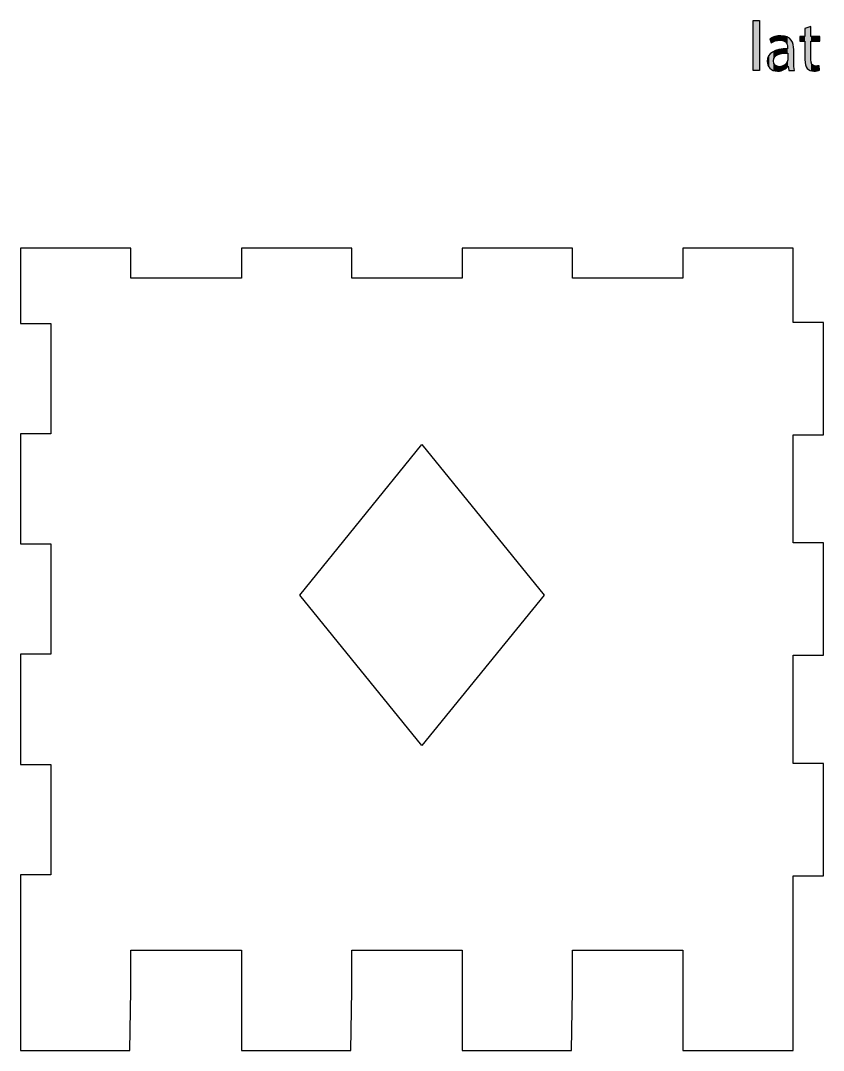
# Model space of a CAD drawing. Extents: x 33 to 452, y -592 to -16.
# Drawn here: x 206.6 to 286.6, y -118.5 to -15.8 of the extents above; entities that cross this region are included whole.
import ezdxf

# ---------------------------------------------------------------- set-up
doc = ezdxf.new("R2010")
doc.units = 0
doc.layers.add('LAYER_1', color=7, linetype='CONTINUOUS')

# ---------------------------------------------------------------- blocks, each defined once
blk = doc.blocks.new('*U7')
at = {"layer": 'LAYER_1', "color": 250, "extrusion": (0, 0, -1)}
for points in [[(-279.66, -20.81), (-279.66, -15.85), (-280.28, -20.81)], [(-280.28, -20.81), (-279.66, -15.85), (-280.28, -15.85)]]:
    blk.add_solid(points, dxfattribs=at)
blk = doc.blocks.new('*U8')
at = {"layer": 'LAYER_1', "color": 250}
for points in [[(281.74, -17.91), (281.71, -17.46), (281.74, -17.45)], [(281.77, -17.9), (281.74, -17.45), (281.77, -17.44)], [(281.74, -17.91), (281.74, -17.45), (281.74, -17.45)], [(281.79, -17.89), (281.77, -17.44), (281.79, -17.43)], [(281.79, -17.89), (281.79, -17.43), (281.79, -17.43)], [(281.8, -17.89), (281.79, -17.43), (281.8, -17.43)], [(281.84, -17.88), (281.8, -17.43), (281.84, -17.42)], [(281.84, -17.87), (281.84, -17.42), (281.84, -17.42)], [(281.85, -17.87), (281.84, -17.42), (281.85, -17.42)], [(281.86, -17.87), (281.85, -17.42), (281.86, -17.42)], [(281.87, -17.87), (281.86, -17.42), (281.87, -17.42)], [(281.92, -17.86), (281.87, -17.42), (281.92, -17.41)], [(281.94, -17.85), (281.92, -17.41), (281.94, -17.4)], [(282.02, -17.83), (281.94, -17.4), (282.02, -17.39)], [(282.03, -17.83), (282.02, -17.39), (282.03, -17.38)], [(282.08, -17.82), (282.03, -17.38), (282.08, -17.37)], [(282.08, -17.82), (282.08, -17.37), (282.08, -17.37)], [(282.09, -17.82), (282.08, -17.37), (282.09, -17.37)], [(282.13, -17.82), (282.09, -17.37), (282.13, -17.37)], [(282.21, -17.81), (282.13, -17.37), (282.21, -17.36)], [(282.13, -17.82), (282.13, -17.37), (282.13, -17.37)], [(282.24, -17.81), (282.21, -17.36), (282.24, -17.36)], [(282.25, -17.81), (282.24, -17.36), (282.25, -17.36)], [(282.26, -17.81), (282.25, -17.36), (282.26, -17.36)], [(282.32, -17.8), (282.26, -17.36), (282.32, -17.36)], [(282.32, -17.8), (282.32, -17.36), (282.33, -17.81)], [(282.33, -17.81), (282.32, -17.36), (282.33, -17.36)], [(282.35, -17.81), (282.33, -17.36), (282.35, -17.35)], [(282.33, -17.81), (282.33, -17.36), (282.35, -17.81)], [(282.35, -17.81), (282.35, -17.35), (282.4, -17.81)], [(282.4, -17.81), (282.35, -17.35), (282.4, -17.35)], [(282.4, -17.81), (282.4, -17.35), (282.41, -17.81)], [(282.41, -17.81), (282.4, -17.35), (282.41, -17.35)], [(282.41, -17.81), (282.41, -17.35), (282.42, -17.82)], [(282.42, -17.82), (282.42, -17.35), (282.47, -17.82)], [(282.47, -17.82), (282.47, -17.35), (282.48, -17.82)], [(282.48, -17.82), (282.48, -17.35), (282.55, -17.83)], [(282.55, -17.83), (282.55, -17.36), (282.55, -17.83)], [(282.55, -17.83), (282.55, -17.36), (282.57, -17.84)], [(282.57, -17.84), (282.57, -17.36), (282.59, -17.84)], [(282.59, -17.84), (282.59, -17.36), (282.59, -17.84)], [(282.59, -17.84), (282.59, -17.36), (282.61, -17.85)], [(282.61, -17.85), (282.61, -17.36), (282.62, -17.85)], [(282.62, -17.85), (282.62, -17.36), (282.67, -17.87)], [(282.67, -17.87), (282.67, -17.37), (282.71, -17.88)], [(282.71, -17.88), (282.71, -17.38), (282.73, -17.89)], [(282.73, -17.89), (282.73, -17.38), (282.76, -17.91)], [(282.76, -17.91), (282.76, -17.38), (282.78, -17.93)], [(282.78, -17.93), (282.78, -17.39), (282.84, -17.96)], [(282.84, -17.96), (282.84, -17.4), (282.84, -17.97)], [(282.84, -17.97), (282.84, -17.4), (282.86, -17.98)], [(282.86, -17.98), (282.86, -17.41), (282.88, -18)], [(282.88, -18), (282.88, -17.41), (282.91, -18.03)], [(282.91, -18.03), (282.91, -17.42), (282.95, -18.08)], [(282.95, -18.08), (282.95, -17.43), (282.96, -18.09)], [(282.96, -18.09), (282.96, -17.44), (282.96, -18.09)], [(282.96, -18.09), (282.96, -17.44), (283.02, -18.21)], [(281.31, -17.7), (281.29, -17.65), (281.31, -17.64)], [(281.35, -17.81), (281.31, -17.64), (281.35, -17.62)], [(281.31, -17.7), (281.31, -17.64), (281.35, -17.81)], [(281.43, -18.06), (281.35, -17.62), (281.43, -17.58)], [(281.35, -17.81), (281.35, -17.62), (281.43, -18.06)], [(281.45, -18.05), (281.43, -17.58), (281.45, -17.57)], [(281.46, -18.05), (281.45, -17.57), (281.46, -17.56)], [(281.53, -18.01), (281.46, -17.56), (281.53, -17.53)], [(281.58, -17.98), (281.53, -17.53), (281.58, -17.51)], [(281.63, -17.95), (281.58, -17.51), (281.63, -17.49)], [(281.66, -17.94), (281.63, -17.49), (281.66, -17.48)], [(281.63, -17.95), (281.63, -17.49), (281.63, -17.49)], [(281.67, -17.94), (281.66, -17.48), (281.67, -17.48)], [(281.68, -17.93), (281.67, -17.48), (281.68, -17.47)], [(281.67, -17.94), (281.67, -17.48), (281.67, -17.48)], [(281.69, -17.93), (281.68, -17.47), (281.69, -17.47)], [(281.7, -17.93), (281.69, -17.47), (281.7, -17.47)], [(281.71, -17.92), (281.7, -17.47), (281.71, -17.46)], [(281.71, -17.92), (281.71, -17.46), (281.71, -17.46)], [(283.02, -18.21), (283.02, -17.46), (283.02, -18.22)], [(283.02, -18.22), (283.02, -17.46), (283.04, -18.28)], [(283.04, -18.28), (283.04, -17.47), (283.04, -18.29)], [(283.04, -18.29), (283.04, -17.47), (283.06, -18.35)], [(283.06, -18.35), (283.06, -17.48), (283.06, -18.37)], [(283.06, -18.37), (283.06, -17.48), (283.08, -18.59)], [(283.14, -20.39), (283.14, -17.52), (283.16, -20.59)], [(283.16, -20.59), (283.16, -17.53), (283.19, -20.81)], [(281.12, -20.3), (281.11, -19.53), (281.12, -19.5)], [(281.18, -20.42), (281.12, -19.5), (281.18, -19.37)], [(281.12, -20.3), (281.12, -19.5), (281.18, -20.42)], [(281.2, -20.44), (281.18, -19.37), (281.2, -19.36)], [(281.18, -20.42), (281.18, -19.37), (281.2, -20.44)], [(281.26, -20.52), (281.2, -19.36), (281.26, -19.26)], [(281.2, -20.44), (281.2, -19.36), (281.26, -20.52)], [(281.29, -20.57), (281.26, -19.26), (281.29, -19.22)], [(281.26, -20.52), (281.26, -19.26), (281.29, -20.57)], [(281.31, -20.59), (281.29, -19.22), (281.31, -19.2)], [(281.29, -20.57), (281.29, -19.22), (281.31, -20.59)], [(281.35, -20.62), (281.31, -19.2), (281.35, -19.16)], [(281.31, -20.59), (281.31, -19.2), (281.35, -20.62)], [(281.43, -20.69), (281.35, -19.16), (281.43, -19.08)], [(281.35, -20.62), (281.35, -19.16), (281.43, -20.69)], [(281.45, -20.71), (281.43, -19.08), (281.45, -19.06)], [(281.43, -20.69), (281.43, -19.08), (281.45, -20.71)], [(281.45, -20.71), (281.45, -19.06), (281.46, -20.71)], [(281.46, -20.71), (281.45, -19.06), (281.46, -19.06)], [(281.53, -20.75), (281.46, -19.06), (281.53, -19.01)], [(281.46, -20.71), (281.46, -19.06), (281.53, -20.75)], [(281.58, -20.78), (281.53, -19.01), (281.58, -18.98)], [(281.53, -20.75), (281.53, -19.01), (281.58, -20.78)], [(281.63, -20.8), (281.58, -18.98), (281.63, -18.95)], [(281.58, -20.78), (281.58, -18.98), (281.63, -20.8)], [(281.66, -20.82), (281.63, -18.95), (281.66, -18.93)], [(281.63, -20.8), (281.63, -18.95), (281.63, -20.81)], [(281.63, -20.81), (281.63, -18.95), (281.63, -18.95)], [(281.63, -20.81), (281.63, -18.95), (281.66, -20.82)], [(281.67, -19.81), (281.66, -18.93), (281.67, -18.93)], [(281.68, -19.72), (281.67, -18.93), (281.68, -18.92)], [(281.67, -19.73), (281.67, -18.93), (281.67, -18.93)], [(281.69, -19.66), (281.68, -18.92), (281.69, -18.92)], [(281.7, -19.63), (281.69, -18.92), (281.7, -18.91)], [(281.71, -19.6), (281.7, -18.91), (281.71, -18.9)], [(281.74, -19.54), (281.71, -18.9), (281.74, -18.89)], [(281.71, -19.59), (281.71, -18.9), (281.71, -18.9)], [(281.77, -19.49), (281.74, -18.89), (281.77, -18.88)], [(281.74, -19.53), (281.74, -18.89), (281.74, -18.89)], [(281.79, -19.45), (281.77, -18.88), (281.79, -18.87)], [(281.79, -19.45), (281.79, -18.87), (281.79, -18.87)], [(281.8, -19.44), (281.79, -18.87), (281.8, -18.87)], [(281.84, -19.4), (281.8, -18.87), (281.84, -18.85)], [(281.84, -19.4), (281.84, -18.85), (281.84, -18.85)], [(281.85, -19.39), (281.84, -18.85), (281.85, -18.85)], [(281.86, -19.38), (281.85, -18.85), (281.86, -18.84)], [(281.87, -19.37), (281.86, -18.84), (281.87, -18.84)], [(281.92, -19.33), (281.87, -18.84), (281.92, -18.82)], [(281.94, -19.31), (281.92, -18.82), (281.94, -18.82)], [(282.02, -19.27), (281.94, -18.82), (282.02, -18.79)], [(282.03, -19.26), (282.02, -18.79), (282.03, -18.79)], [(282.08, -19.24), (282.03, -18.79), (282.08, -18.78)], [(282.09, -19.23), (282.08, -18.78), (282.09, -18.77)], [(282.08, -19.24), (282.08, -18.78), (282.08, -18.78)], [(282.13, -19.21), (282.09, -18.77), (282.13, -18.76)], [(282.21, -19.19), (282.13, -18.76), (282.21, -18.74)], [(282.13, -19.21), (282.13, -18.76), (282.13, -18.76)], [(282.24, -19.18), (282.21, -18.74), (282.24, -18.73)], [(282.25, -19.18), (282.24, -18.73), (282.25, -18.73)], [(282.26, -19.17), (282.25, -18.73), (282.26, -18.73)], [(282.32, -19.16), (282.26, -18.73), (282.32, -18.72)], [(282.33, -19.15), (282.32, -18.72), (282.33, -18.72)], [(282.35, -19.15), (282.33, -18.72), (282.35, -18.72)], [(282.4, -19.14), (282.35, -18.72), (282.4, -18.71)], [(282.41, -19.14), (282.4, -18.71), (282.41, -18.71)], [(282.42, -19.13), (282.41, -18.71), (282.42, -18.71)], [(282.47, -19.12), (282.42, -18.71), (282.47, -18.7)], [(282.48, -19.12), (282.47, -18.7), (282.48, -18.7)], [(282.55, -19.11), (282.48, -18.7), (282.55, -18.69)], [(282.57, -19.11), (282.55, -18.69), (282.57, -18.68)], [(282.55, -19.11), (282.55, -18.69), (282.55, -18.69)], [(282.59, -19.11), (282.57, -18.68), (282.59, -18.68)], [(282.59, -19.11), (282.59, -18.68), (282.59, -18.68)], [(282.61, -19.1), (282.59, -18.68), (282.61, -18.68)], [(282.62, -19.1), (282.61, -18.68), (282.62, -18.68)], [(282.67, -19.1), (282.62, -18.68), (282.67, -18.68)], [(282.71, -19.1), (282.67, -18.68), (282.71, -18.67)], [(282.73, -19.1), (282.71, -18.67), (282.73, -18.67)], [(282.76, -19.09), (282.73, -18.67), (282.76, -18.67)], [(282.78, -19.09), (282.76, -18.67), (282.78, -18.67)], [(282.84, -19.09), (282.78, -18.67), (282.84, -18.67)], [(282.84, -19.09), (282.84, -18.67), (282.84, -18.67)], [(282.86, -19.09), (282.84, -18.67), (282.86, -18.67)], [(282.88, -19.09), (282.86, -18.67), (282.88, -18.67)], [(282.91, -19.09), (282.88, -18.67), (282.91, -18.67)], [(282.95, -19.09), (282.91, -18.67), (282.95, -18.66)], [(282.96, -19.09), (282.95, -18.66), (282.96, -18.66)], [(282.96, -19.09), (282.96, -18.66), (282.96, -18.66)], [(283.02, -19.09), (282.96, -18.66), (283.02, -18.66)], [(283.02, -19.09), (283.02, -18.66), (283.02, -18.66)], [(283.04, -19.09), (283.02, -18.66), (283.04, -18.66)], [(283.04, -19.09), (283.04, -18.66), (283.04, -18.66)], [(283.06, -19.09), (283.04, -18.66), (283.06, -18.66)], [(283.06, -19.09), (283.06, -18.66), (283.06, -18.66)], [(283.08, -19.09), (283.06, -18.66), (283.08, -18.66)], [(281.06, -20.01), (281.05, -19.92), (281.06, -19.77)], [(281.08, -20.16), (281.06, -19.73), (281.08, -19.63)], [(281.06, -20.1), (281.06, -19.77), (281.06, -19.73)], [(281.06, -20.1), (281.06, -19.73), (281.08, -20.16)], [(281.06, -20.01), (281.06, -19.77), (281.06, -20.1)], [(281.11, -20.28), (281.08, -19.63), (281.11, -19.53)], [(281.08, -20.16), (281.08, -19.63), (281.11, -20.28)], [(281.11, -20.28), (281.11, -19.53), (281.12, -20.3)], [(281.66, -20.82), (281.66, -19.85), (281.67, -20.82)], [(281.67, -20.82), (281.67, -19.92), (281.67, -20.82)], [(281.67, -20.82), (281.67, -19.96), (281.68, -20.82)], [(281.68, -20.82), (281.68, -19.99), (281.69, -20.82)], [(281.69, -20.82), (281.69, -20.05), (281.7, -20.83)], [(281.7, -20.83), (281.7, -20.07), (281.71, -20.83)], [(281.71, -20.83), (281.71, -20.11), (281.71, -20.83)], [(281.71, -20.83), (281.71, -20.11), (281.74, -20.84)], [(281.74, -20.84), (281.74, -20.16), (281.74, -20.84)], [(281.74, -20.84), (281.74, -20.17), (281.77, -20.85)], [(281.77, -20.85), (281.77, -20.21), (281.79, -20.85)], [(281.79, -20.85), (281.79, -20.25), (281.79, -20.86)], [(281.79, -20.86), (281.79, -20.25), (281.8, -20.86)], [(281.8, -20.86), (281.8, -20.25), (281.84, -20.87)], [(281.84, -20.87), (281.84, -20.29), (281.84, -20.87)], [(281.84, -20.87), (281.84, -20.3), (281.85, -20.87)], [(281.85, -20.87), (281.85, -20.3), (281.86, -20.87)], [(281.86, -20.87), (281.86, -20.31), (281.87, -20.87)], [(281.87, -20.87), (281.87, -20.31), (281.92, -20.88)], [(281.92, -20.88), (281.92, -20.36), (281.94, -20.88)], [(281.94, -20.88), (281.94, -20.36), (282.02, -20.89)], [(282.02, -20.89), (282.02, -20.4), (282.03, -20.89)], [(282.03, -20.89), (282.03, -20.4), (282.08, -20.89)], [(282.08, -20.89), (282.08, -20.41), (282.08, -20.89)], [(282.26, -20.88), (282.25, -20.44), (282.26, -20.44)], [(282.32, -20.87), (282.26, -20.44), (282.32, -20.43)], [(282.33, -20.87), (282.32, -20.43), (282.33, -20.43)], [(282.35, -20.86), (282.33, -20.43), (282.35, -20.43)], [(282.4, -20.85), (282.35, -20.43), (282.4, -20.42)], [(282.41, -20.85), (282.4, -20.42), (282.41, -20.42)], [(282.42, -20.85), (282.41, -20.42), (282.42, -20.42)], [(282.47, -20.84), (282.42, -20.42), (282.47, -20.41)], [(282.48, -20.83), (282.47, -20.41), (282.48, -20.41)], [(282.55, -20.81), (282.48, -20.41), (282.55, -20.39)], [(282.57, -20.8), (282.55, -20.39), (282.57, -20.38)], [(282.55, -20.81), (282.55, -20.39), (282.55, -20.39)], [(282.59, -20.79), (282.57, -20.38), (282.59, -20.37)], [(282.61, -20.79), (282.59, -20.37), (282.61, -20.36)], [(282.59, -20.79), (282.59, -20.37), (282.59, -20.37)], [(282.62, -20.78), (282.61, -20.36), (282.62, -20.36)], [(282.67, -20.76), (282.62, -20.36), (282.67, -20.33)], [(282.71, -20.74), (282.67, -20.33), (282.71, -20.31)], [(282.73, -20.73), (282.71, -20.31), (282.73, -20.3)], [(282.76, -20.71), (282.73, -20.3), (282.76, -20.28)], [(282.78, -20.7), (282.76, -20.28), (282.78, -20.26)], [(282.84, -20.66), (282.78, -20.26), (282.84, -20.21)], [(282.86, -20.64), (282.84, -20.2), (282.86, -20.19)], [(282.84, -20.66), (282.84, -20.21), (282.84, -20.2)], [(282.88, -20.63), (282.86, -20.19), (282.88, -20.17)], [(282.91, -20.61), (282.88, -20.17), (282.91, -20.14)], [(282.95, -20.58), (282.91, -20.14), (282.95, -20.09)], [(282.96, -20.57), (282.95, -20.09), (282.96, -20.08)], [(283.02, -20.51), (282.96, -20.07), (283.02, -19.98)], [(282.96, -20.56), (282.96, -20.08), (282.96, -20.07)], [(283.04, -20.49), (283.02, -19.96), (283.04, -19.92)], [(283.02, -20.5), (283.02, -19.98), (283.02, -19.96)], [(283.06, -20.46), (283.04, -19.92), (283.06, -19.87)], [(283.04, -20.48), (283.04, -19.92), (283.04, -19.92)], [(283.08, -20.43), (283.06, -19.87), (283.08, -19.79)], [(283.06, -20.46), (283.06, -19.87), (283.06, -19.87)], [(283.09, -20.43), (283.08, -19.79), (283.09, -19.77)], [(283.1, -20.41), (283.09, -19.77), (283.1, -19.67)]]:
    blk.add_solid(points, dxfattribs=at)
at = {"layer": 'LAYER_1', "color": 250, "extrusion": (0, 0, -1)}
for points in [[(-281.74, -17.91), (-281.74, -17.45), (-281.74, -17.91)], [(-281.74, -17.91), (-281.74, -17.45), (-281.77, -17.9)], [(-281.77, -17.9), (-281.77, -17.44), (-281.79, -17.89)], [(-281.79, -17.89), (-281.79, -17.43), (-281.79, -17.89)], [(-281.79, -17.89), (-281.79, -17.43), (-281.8, -17.89)], [(-281.8, -17.89), (-281.8, -17.43), (-281.84, -17.88)], [(-281.84, -17.88), (-281.84, -17.42), (-281.84, -17.87)], [(-281.84, -17.87), (-281.84, -17.42), (-281.85, -17.87)], [(-281.85, -17.87), (-281.85, -17.42), (-281.86, -17.87)], [(-281.86, -17.87), (-281.86, -17.42), (-281.87, -17.87)], [(-281.87, -17.87), (-281.87, -17.42), (-281.92, -17.86)], [(-281.92, -17.86), (-281.92, -17.41), (-281.94, -17.85)], [(-281.94, -17.85), (-281.94, -17.4), (-282.02, -17.83)], [(-282.02, -17.83), (-282.02, -17.39), (-282.03, -17.83)], [(-282.03, -17.83), (-282.03, -17.38), (-282.08, -17.82)], [(-282.08, -17.82), (-282.08, -17.37), (-282.08, -17.82)], [(-282.08, -17.82), (-282.08, -17.37), (-282.09, -17.82)], [(-282.09, -17.82), (-282.09, -17.37), (-282.13, -17.82)], [(-282.13, -17.82), (-282.13, -17.37), (-282.13, -17.82)], [(-282.13, -17.82), (-282.13, -17.37), (-282.21, -17.81)], [(-282.21, -17.81), (-282.21, -17.36), (-282.24, -17.81)], [(-282.24, -17.81), (-282.24, -17.36), (-282.25, -17.81)], [(-282.25, -17.81), (-282.25, -17.36), (-282.26, -17.81)], [(-282.26, -17.81), (-282.26, -17.36), (-282.32, -17.8)], [(-282.42, -17.82), (-282.41, -17.35), (-282.42, -17.35)], [(-282.47, -17.82), (-282.42, -17.35), (-282.47, -17.35)], [(-282.48, -17.82), (-282.47, -17.35), (-282.48, -17.35)], [(-282.55, -17.83), (-282.48, -17.35), (-282.55, -17.36)], [(-282.55, -17.83), (-282.55, -17.36), (-282.55, -17.36)], [(-282.57, -17.84), (-282.55, -17.36), (-282.57, -17.36)], [(-282.59, -17.84), (-282.57, -17.36), (-282.59, -17.36)], [(-282.59, -17.84), (-282.59, -17.36), (-282.59, -17.36)], [(-282.61, -17.85), (-282.59, -17.36), (-282.61, -17.36)], [(-282.62, -17.85), (-282.61, -17.36), (-282.62, -17.36)], [(-282.67, -17.87), (-282.62, -17.36), (-282.67, -17.37)], [(-282.71, -17.88), (-282.67, -17.37), (-282.71, -17.38)], [(-282.73, -17.89), (-282.71, -17.38), (-282.73, -17.38)], [(-282.76, -17.91), (-282.73, -17.38), (-282.76, -17.38)], [(-282.78, -17.93), (-282.76, -17.38), (-282.78, -17.39)], [(-282.84, -17.96), (-282.78, -17.39), (-282.84, -17.4)], [(-282.84, -17.97), (-282.84, -17.4), (-282.84, -17.4)], [(-282.86, -17.98), (-282.84, -17.4), (-282.86, -17.41)], [(-282.88, -18), (-282.86, -17.41), (-282.88, -17.41)], [(-282.91, -18.03), (-282.88, -17.41), (-282.91, -17.42)], [(-282.95, -18.08), (-282.91, -17.42), (-282.95, -17.43)], [(-282.96, -18.09), (-282.95, -17.43), (-282.96, -17.44)], [(-282.96, -18.09), (-282.96, -17.44), (-282.96, -17.44)], [(-283.02, -18.21), (-282.96, -17.44), (-283.02, -17.46)], [(-281.43, -18.06), (-281.43, -17.58), (-281.45, -18.05)], [(-281.45, -18.05), (-281.45, -17.57), (-281.46, -18.05)], [(-281.46, -18.05), (-281.46, -17.56), (-281.53, -18.01)], [(-281.53, -18.01), (-281.53, -17.53), (-281.58, -17.98)], [(-281.58, -17.98), (-281.58, -17.51), (-281.63, -17.95)], [(-281.63, -17.95), (-281.63, -17.49), (-281.63, -17.95)], [(-281.63, -17.95), (-281.63, -17.49), (-281.66, -17.94)], [(-281.66, -17.94), (-281.66, -17.48), (-281.67, -17.94)], [(-281.67, -17.94), (-281.67, -17.48), (-281.67, -17.94)], [(-281.67, -17.94), (-281.67, -17.48), (-281.68, -17.93)], [(-281.68, -17.93), (-281.68, -17.47), (-281.69, -17.93)], [(-281.69, -17.93), (-281.69, -17.47), (-281.7, -17.93)], [(-281.7, -17.93), (-281.7, -17.47), (-281.71, -17.92)], [(-281.71, -17.92), (-281.71, -17.46), (-281.71, -17.92)], [(-281.71, -17.92), (-281.71, -17.46), (-281.74, -17.91)], [(-283.02, -18.22), (-283.02, -17.46), (-283.02, -17.46)], [(-283.04, -18.28), (-283.02, -17.46), (-283.04, -17.47)], [(-283.04, -18.29), (-283.04, -17.47), (-283.04, -17.47)], [(-283.06, -18.35), (-283.04, -17.47), (-283.06, -17.48)], [(-283.06, -18.37), (-283.06, -17.48), (-283.06, -17.48)], [(-283.08, -18.59), (-283.06, -17.48), (-283.08, -17.49)], [(-283.08, -19.09), (-283.08, -17.49), (-283.09, -19.09)], [(-283.09, -19.09), (-283.08, -17.49), (-283.09, -17.5)], [(-283.09, -19.09), (-283.09, -17.5), (-283.1, -19.09)], [(-283.1, -19.09), (-283.09, -17.5), (-283.1, -17.5)], [(-283.1, -20.41), (-283.1, -17.5), (-283.12, -20.39)], [(-283.12, -20.39), (-283.1, -17.5), (-283.12, -17.51)], [(-283.12, -20.39), (-283.12, -17.51), (-283.14, -20.39)], [(-283.14, -20.39), (-283.12, -17.51), (-283.14, -17.52)], [(-283.16, -20.59), (-283.14, -17.52), (-283.16, -17.53)], [(-283.19, -20.81), (-283.16, -17.53), (-283.19, -17.55)], [(-283.19, -20.81), (-283.19, -17.55), (-283.27, -20.81)], [(-283.27, -20.81), (-283.19, -17.55), (-283.27, -17.61)], [(-283.27, -20.81), (-283.27, -17.61), (-283.36, -20.81)], [(-283.36, -20.81), (-283.27, -17.61), (-283.36, -17.69)], [(-283.36, -20.81), (-283.36, -17.69), (-283.44, -20.81)], [(-283.44, -20.81), (-283.36, -17.69), (-283.44, -17.79)], [(-283.44, -20.81), (-283.44, -17.79), (-283.56, -20.81)], [(-283.56, -20.81), (-283.44, -17.79), (-283.56, -18)], [(-283.56, -20.81), (-283.56, -18), (-283.64, -20.81)], [(-283.64, -20.81), (-283.56, -18), (-283.64, -18.23)], [(-283.64, -20.81), (-283.64, -18.23), (-283.68, -20.81)], [(-283.68, -20.81), (-283.64, -18.23), (-283.68, -18.48)], [(-283.68, -20.81), (-283.68, -18.48), (-283.69, -20.81)], [(-283.69, -20.81), (-283.68, -18.48), (-283.69, -18.74)], [(-281.66, -19.85), (-281.66, -18.93), (-281.67, -19.81)], [(-281.67, -19.81), (-281.67, -18.93), (-281.67, -19.73)], [(-281.67, -19.73), (-281.67, -18.93), (-281.68, -19.72)], [(-281.68, -19.72), (-281.68, -18.92), (-281.69, -19.66)], [(-281.69, -19.66), (-281.69, -18.92), (-281.7, -19.63)], [(-281.7, -19.63), (-281.7, -18.91), (-281.71, -19.6)], [(-281.71, -19.6), (-281.71, -18.9), (-281.71, -19.59)], [(-281.71, -19.59), (-281.71, -18.9), (-281.74, -19.54)], [(-281.74, -19.54), (-281.74, -18.89), (-281.74, -19.53)], [(-281.74, -19.53), (-281.74, -18.89), (-281.77, -19.49)], [(-281.77, -19.49), (-281.77, -18.88), (-281.79, -19.45)], [(-281.79, -19.45), (-281.79, -18.87), (-281.79, -19.45)], [(-281.79, -19.45), (-281.79, -18.87), (-281.8, -19.44)], [(-281.8, -19.44), (-281.8, -18.87), (-281.84, -19.4)], [(-281.84, -19.4), (-281.84, -18.85), (-281.84, -19.4)], [(-281.84, -19.4), (-281.84, -18.85), (-281.85, -19.39)], [(-281.85, -19.39), (-281.85, -18.85), (-281.86, -19.38)], [(-281.86, -19.38), (-281.86, -18.84), (-281.87, -19.37)], [(-281.87, -19.37), (-281.87, -18.84), (-281.92, -19.33)], [(-281.92, -19.33), (-281.92, -18.82), (-281.94, -19.31)], [(-281.94, -19.31), (-281.94, -18.82), (-282.02, -19.27)], [(-282.02, -19.27), (-282.02, -18.79), (-282.03, -19.26)], [(-282.03, -19.26), (-282.03, -18.79), (-282.08, -19.24)], [(-282.08, -19.24), (-282.08, -18.78), (-282.08, -19.24)], [(-282.08, -19.24), (-282.08, -18.78), (-282.09, -19.23)], [(-282.09, -19.23), (-282.09, -18.77), (-282.13, -19.21)], [(-282.13, -19.21), (-282.13, -18.76), (-282.13, -19.21)], [(-282.13, -19.21), (-282.13, -18.76), (-282.21, -19.19)], [(-282.21, -19.19), (-282.21, -18.74), (-282.24, -19.18)], [(-282.24, -19.18), (-282.24, -18.73), (-282.25, -19.18)], [(-282.25, -19.18), (-282.25, -18.73), (-282.26, -19.17)], [(-282.26, -19.17), (-282.26, -18.73), (-282.32, -19.16)], [(-282.32, -19.16), (-282.32, -18.72), (-282.33, -19.15)], [(-282.33, -19.15), (-282.33, -18.72), (-282.35, -19.15)], [(-282.35, -19.15), (-282.35, -18.72), (-282.4, -19.14)], [(-282.4, -19.14), (-282.4, -18.71), (-282.41, -19.14)], [(-282.41, -19.14), (-282.41, -18.71), (-282.42, -19.13)], [(-282.42, -19.13), (-282.42, -18.71), (-282.47, -19.12)], [(-282.47, -19.12), (-282.47, -18.7), (-282.48, -19.12)], [(-282.48, -19.12), (-282.48, -18.7), (-282.55, -19.11)], [(-282.55, -19.11), (-282.55, -18.69), (-282.55, -19.11)], [(-282.55, -19.11), (-282.55, -18.69), (-282.57, -19.11)], [(-282.57, -19.11), (-282.57, -18.68), (-282.59, -19.11)], [(-282.59, -19.11), (-282.59, -18.68), (-282.59, -19.11)], [(-282.59, -19.11), (-282.59, -18.68), (-282.61, -19.1)], [(-282.61, -19.1), (-282.61, -18.68), (-282.62, -19.1)], [(-282.62, -19.1), (-282.62, -18.68), (-282.67, -19.1)], [(-282.67, -19.1), (-282.67, -18.68), (-282.71, -19.1)], [(-282.71, -19.1), (-282.71, -18.67), (-282.73, -19.1)], [(-282.73, -19.1), (-282.73, -18.67), (-282.76, -19.09)], [(-282.76, -19.09), (-282.76, -18.67), (-282.78, -19.09)], [(-282.78, -19.09), (-282.78, -18.67), (-282.84, -19.09)], [(-282.84, -19.09), (-282.84, -18.67), (-282.84, -19.09)], [(-282.84, -19.09), (-282.84, -18.67), (-282.86, -19.09)], [(-282.86, -19.09), (-282.86, -18.67), (-282.88, -19.09)], [(-282.88, -19.09), (-282.88, -18.67), (-282.91, -19.09)], [(-282.91, -19.09), (-282.91, -18.67), (-282.95, -19.09)], [(-282.95, -19.09), (-282.95, -18.66), (-282.96, -19.09)], [(-282.96, -19.09), (-282.96, -18.66), (-282.96, -19.09)], [(-282.96, -19.09), (-282.96, -18.66), (-283.02, -19.09)], [(-283.02, -19.09), (-283.02, -18.66), (-283.02, -19.09)], [(-283.02, -19.09), (-283.02, -18.66), (-283.04, -19.09)], [(-283.04, -19.09), (-283.04, -18.66), (-283.04, -19.09)], [(-283.04, -19.09), (-283.04, -18.66), (-283.06, -19.09)], [(-283.06, -19.09), (-283.06, -18.66), (-283.06, -19.09)], [(-283.06, -19.09), (-283.06, -18.66), (-283.08, -19.09)], [(-281.67, -20.82), (-281.66, -19.85), (-281.67, -19.92)], [(-281.67, -20.82), (-281.67, -19.92), (-281.67, -19.96)], [(-281.68, -20.82), (-281.67, -19.96), (-281.68, -19.99)], [(-281.69, -20.82), (-281.68, -19.99), (-281.69, -20.05)], [(-281.7, -20.83), (-281.69, -20.05), (-281.7, -20.07)], [(-281.71, -20.83), (-281.7, -20.07), (-281.71, -20.11)], [(-281.71, -20.83), (-281.71, -20.11), (-281.71, -20.11)], [(-281.74, -20.84), (-281.71, -20.11), (-281.74, -20.16)], [(-281.74, -20.84), (-281.74, -20.16), (-281.74, -20.17)], [(-281.77, -20.85), (-281.74, -20.17), (-281.77, -20.21)], [(-281.79, -20.85), (-281.77, -20.21), (-281.79, -20.25)], [(-281.79, -20.86), (-281.79, -20.25), (-281.79, -20.25)], [(-281.8, -20.86), (-281.79, -20.25), (-281.8, -20.25)], [(-281.84, -20.87), (-281.8, -20.25), (-281.84, -20.29)], [(-281.84, -20.87), (-281.84, -20.29), (-281.84, -20.3)], [(-281.85, -20.87), (-281.84, -20.3), (-281.85, -20.3)], [(-281.86, -20.87), (-281.85, -20.3), (-281.86, -20.31)], [(-281.87, -20.87), (-281.86, -20.31), (-281.87, -20.31)], [(-281.92, -20.88), (-281.87, -20.31), (-281.92, -20.36)], [(-281.94, -20.88), (-281.92, -20.36), (-281.94, -20.36)], [(-282.02, -20.89), (-281.94, -20.36), (-282.02, -20.4)], [(-282.03, -20.89), (-282.02, -20.4), (-282.03, -20.4)], [(-282.08, -20.89), (-282.03, -20.4), (-282.08, -20.41)], [(-282.08, -20.89), (-282.08, -20.41), (-282.08, -20.42)], [(-282.08, -20.89), (-282.08, -20.42), (-282.09, -20.89)], [(-282.09, -20.89), (-282.08, -20.42), (-282.09, -20.42)], [(-282.09, -20.89), (-282.09, -20.42), (-282.13, -20.89)], [(-282.13, -20.89), (-282.09, -20.42), (-282.13, -20.43)], [(-282.13, -20.89), (-282.13, -20.43), (-282.13, -20.89)], [(-282.13, -20.89), (-282.13, -20.43), (-282.13, -20.43)], [(-282.13, -20.89), (-282.13, -20.43), (-282.21, -20.88)], [(-282.21, -20.88), (-282.13, -20.43), (-282.21, -20.43)], [(-282.21, -20.88), (-282.21, -20.43), (-282.24, -20.88)], [(-282.24, -20.88), (-282.21, -20.43), (-282.24, -20.44)], [(-282.24, -20.88), (-282.24, -20.44), (-282.25, -20.88)], [(-282.25, -20.88), (-282.24, -20.44), (-282.25, -20.44)], [(-282.25, -20.88), (-282.25, -20.44), (-282.26, -20.88)], [(-282.26, -20.88), (-282.26, -20.44), (-282.32, -20.87)], [(-282.32, -20.87), (-282.32, -20.43), (-282.33, -20.87)], [(-282.33, -20.87), (-282.33, -20.43), (-282.35, -20.86)], [(-282.35, -20.86), (-282.35, -20.43), (-282.4, -20.85)], [(-282.4, -20.85), (-282.4, -20.42), (-282.41, -20.85)], [(-282.41, -20.85), (-282.41, -20.42), (-282.42, -20.85)], [(-282.42, -20.85), (-282.42, -20.42), (-282.47, -20.84)], [(-282.47, -20.84), (-282.47, -20.41), (-282.48, -20.83)], [(-282.48, -20.83), (-282.48, -20.41), (-282.55, -20.81)], [(-282.55, -20.81), (-282.55, -20.39), (-282.55, -20.81)], [(-282.55, -20.81), (-282.55, -20.39), (-282.57, -20.8)], [(-282.57, -20.8), (-282.57, -20.38), (-282.59, -20.79)], [(-282.59, -20.79), (-282.59, -20.37), (-282.59, -20.79)], [(-282.59, -20.79), (-282.59, -20.37), (-282.61, -20.79)], [(-282.61, -20.79), (-282.61, -20.36), (-282.62, -20.78)], [(-282.62, -20.78), (-282.62, -20.36), (-282.67, -20.76)], [(-282.67, -20.76), (-282.67, -20.33), (-282.71, -20.74)], [(-282.71, -20.74), (-282.71, -20.31), (-282.73, -20.73)], [(-282.73, -20.73), (-282.73, -20.3), (-282.76, -20.71)], [(-282.76, -20.71), (-282.76, -20.28), (-282.78, -20.7)], [(-282.78, -20.7), (-282.78, -20.26), (-282.84, -20.66)], [(-282.84, -20.66), (-282.84, -20.2), (-282.86, -20.64)], [(-282.84, -20.66), (-282.84, -20.21), (-282.84, -20.66)], [(-282.86, -20.64), (-282.86, -20.19), (-282.88, -20.63)], [(-282.88, -20.63), (-282.88, -20.17), (-282.91, -20.61)], [(-282.91, -20.61), (-282.91, -20.14), (-282.95, -20.58)], [(-282.95, -20.58), (-282.95, -20.09), (-282.96, -20.57)], [(-282.96, -20.56), (-282.96, -20.07), (-283.02, -20.51)], [(-282.96, -20.57), (-282.96, -20.08), (-282.96, -20.56)], [(-283.02, -20.5), (-283.02, -19.96), (-283.04, -20.49)], [(-283.02, -20.51), (-283.02, -19.98), (-283.02, -20.5)], [(-283.04, -20.49), (-283.04, -19.92), (-283.04, -20.48)], [(-283.04, -20.48), (-283.04, -19.92), (-283.06, -20.46)], [(-283.06, -20.46), (-283.06, -19.87), (-283.06, -20.46)], [(-283.06, -20.46), (-283.06, -19.87), (-283.08, -20.43)], [(-283.08, -20.43), (-283.08, -19.79), (-283.09, -20.43)], [(-283.09, -20.43), (-283.09, -19.77), (-283.1, -20.41)], [(-283.69, -20.81), (-283.69, -20), (-283.71, -20.81)], [(-283.71, -20.81), (-283.69, -20), (-283.71, -20.43)], [(-283.71, -20.81), (-283.71, -20.43), (-283.75, -20.81)]]:
    blk.add_solid(points, dxfattribs=at)
blk = doc.blocks.new('*U9')
at = {"layer": 'LAYER_1', "color": 250}
for points in [[(284.28, -17.9), (284.28, -17.43), (284.8, -17.9)], [(284.8, -17.9), (284.28, -17.43), (284.8, -17.43)], [(284.81, -20.02), (284.8, -16.62), (284.81, -16.61)], [(284.8, -19.74), (284.8, -16.62), (284.81, -20.02)], [(284.85, -20.27), (284.81, -16.61), (284.85, -16.6)], [(284.81, -20.02), (284.81, -16.61), (284.85, -20.27)], [(284.93, -20.47), (284.85, -16.6), (284.93, -16.58)], [(284.85, -20.27), (284.85, -16.6), (284.93, -20.47)], [(285.04, -20.62), (284.93, -16.58), (285.04, -16.55)], [(284.93, -20.47), (284.93, -16.58), (285.04, -20.62)], [(285.16, -20.74), (285.04, -16.55), (285.16, -16.52)], [(285.04, -20.62), (285.04, -16.55), (285.16, -20.74)], [(285.32, -20.82), (285.16, -16.52), (285.32, -16.48)], [(285.16, -20.74), (285.16, -16.52), (285.32, -20.82)], [(285.4, -20.84), (285.32, -16.48), (285.4, -16.45)], [(285.32, -20.82), (285.32, -16.48), (285.4, -20.84)], [(285.4, -20.84), (285.4, -19.72), (285.43, -20.85)], [(285.43, -20.85), (285.43, -20), (285.46, -20.86)], [(285.46, -20.86), (285.46, -20.11), (285.5, -20.87)], [(285.5, -20.87), (285.5, -20.2), (285.5, -20.87)], [(285.5, -20.87), (285.5, -20.21), (285.57, -20.87)], [(285.57, -20.87), (285.57, -20.28), (285.65, -20.88)], [(285.65, -20.88), (285.65, -20.34), (285.7, -20.88)], [(286.02, -20.86), (285.86, -20.38), (286.02, -20.37)], [(286.07, -20.85), (286.02, -20.37), (286.07, -20.37)], [(286.22, -20.81), (286.07, -20.37), (286.22, -20.34)]]:
    blk.add_solid(points, dxfattribs=at)
at = {"layer": 'LAYER_1', "color": 250, "extrusion": (0, 0, -1)}
for points in [[(-285.4, -17.9), (-285.4, -17.43), (-285.43, -17.9)], [(-285.43, -17.9), (-285.4, -17.43), (-285.43, -17.43)], [(-285.43, -17.9), (-285.43, -17.43), (-285.46, -17.9)], [(-285.46, -17.9), (-285.43, -17.43), (-285.46, -17.43)], [(-285.46, -17.9), (-285.46, -17.43), (-285.5, -17.9)], [(-285.5, -17.9), (-285.46, -17.43), (-285.5, -17.43)], [(-285.5, -17.9), (-285.5, -17.43), (-285.5, -17.9)], [(-285.5, -17.9), (-285.5, -17.43), (-285.5, -17.43)], [(-285.5, -17.9), (-285.5, -17.43), (-285.57, -17.9)], [(-285.57, -17.9), (-285.5, -17.43), (-285.57, -17.43)], [(-285.57, -17.9), (-285.57, -17.43), (-285.65, -17.9)], [(-285.65, -17.9), (-285.57, -17.43), (-285.65, -17.43)], [(-285.65, -17.9), (-285.65, -17.43), (-285.7, -17.9)], [(-285.7, -17.9), (-285.65, -17.43), (-285.7, -17.43)], [(-285.7, -17.9), (-285.7, -17.43), (-285.75, -17.9)], [(-285.75, -17.9), (-285.7, -17.43), (-285.75, -17.43)], [(-285.75, -17.9), (-285.75, -17.43), (-285.86, -17.9)], [(-285.86, -17.9), (-285.75, -17.43), (-285.86, -17.43)], [(-285.86, -17.9), (-285.86, -17.43), (-286.02, -17.9)], [(-286.02, -17.9), (-285.86, -17.43), (-286.02, -17.43)], [(-286.02, -17.9), (-286.02, -17.43), (-286.07, -17.9)], [(-286.07, -17.9), (-286.02, -17.43), (-286.07, -17.43)], [(-286.07, -17.9), (-286.07, -17.43), (-286.22, -17.9)], [(-286.22, -17.9), (-286.07, -17.43), (-286.22, -17.43)], [(-286.22, -17.9), (-286.22, -17.43), (-286.25, -17.9)], [(-286.25, -17.9), (-286.22, -17.43), (-286.25, -17.43)], [(-286.25, -17.9), (-286.25, -17.43), (-286.28, -17.9)], [(-286.28, -17.9), (-286.25, -17.43), (-286.28, -17.43)], [(-285.43, -20.85), (-285.4, -19.72), (-285.43, -20)], [(-285.46, -20.86), (-285.43, -20), (-285.46, -20.11)], [(-285.5, -20.87), (-285.46, -20.11), (-285.5, -20.2)], [(-285.5, -20.87), (-285.5, -20.2), (-285.5, -20.21)], [(-285.57, -20.87), (-285.5, -20.21), (-285.57, -20.28)], [(-285.65, -20.88), (-285.57, -20.28), (-285.65, -20.34)], [(-285.7, -20.88), (-285.65, -20.34), (-285.7, -20.35)], [(-285.7, -20.88), (-285.7, -20.35), (-285.75, -20.88)], [(-285.75, -20.88), (-285.7, -20.35), (-285.75, -20.37)], [(-285.75, -20.88), (-285.75, -20.37), (-285.86, -20.87)], [(-285.86, -20.87), (-285.75, -20.37), (-285.86, -20.38)], [(-285.86, -20.87), (-285.86, -20.38), (-286.02, -20.86)], [(-286.02, -20.86), (-286.02, -20.37), (-286.07, -20.85)], [(-286.07, -20.85), (-286.07, -20.37), (-286.22, -20.81)], [(-286.22, -20.81), (-286.22, -20.34), (-286.25, -20.8)]]:
    blk.add_solid(points, dxfattribs=at)
blk = doc.blocks.new('BLOCK_4')
at = {"layer": 'LAYER_1'}
blk.add_lwpolyline([(279.66, -15.85), (280.28, -15.85), (280.28, -20.81), (279.66, -20.81), (279.66, -15.85)], dxfattribs=at)
for points, knots in [([(283.19, -20.81), (283.19, -20.81), (283.14, -20.39), (283.14, -20.39), (283.14, -20.39), (283.12, -20.39), (283.12, -20.39), (282.93, -20.65), (282.57, -20.89), (282.08, -20.89), (281.4, -20.89), (281.05, -20.41), (281.05, -19.92), (281.05, -19.1), (281.78, -18.65), (283.08, -18.66), (283.08, -18.66), (283.08, -18.59), (283.08, -18.59), (283.08, -18.31), (283.01, -17.8), (282.32, -17.8), (282, -17.8), (281.67, -17.9), (281.43, -18.06), (281.43, -18.06), (281.29, -17.65), (281.29, -17.65), (281.57, -17.47), (281.98, -17.35), (282.41, -17.35), (283.44, -17.35), (283.69, -18.06), (283.69, -18.74), (283.69, -18.74), (283.69, -20), (283.69, -20), (283.69, -20.3), (283.71, -20.58), (283.75, -20.81), (283.75, -20.81), (283.19, -20.81), (283.19, -20.81)], [0, 0, 0, 0, 1, 1, 1, 2, 2, 2, 3, 3, 3, 4, 4, 4, 5, 5, 5, 6, 6, 6, 7, 7, 7, 8, 8, 8, 9, 9, 9, 10, 10, 10, 11, 11, 11, 12, 12, 12, 13, 13, 13, 14, 14, 14, 14]), ([(285.4, -16.45), (285.4, -16.45), (285.4, -17.43), (285.4, -17.43), (285.4, -17.43), (286.28, -17.43), (286.28, -17.43), (286.28, -17.43), (286.28, -17.9), (286.28, -17.9), (286.28, -17.9), (285.4, -17.9), (285.4, -17.9), (285.4, -17.9), (285.4, -19.72), (285.4, -19.72), (285.4, -20.14), (285.52, -20.38), (285.86, -20.38), (286.02, -20.38), (286.14, -20.36), (286.22, -20.34), (286.22, -20.34), (286.25, -20.8), (286.25, -20.8), (286.13, -20.85), (285.94, -20.88), (285.7, -20.88), (285.42, -20.88), (285.19, -20.79), (285.04, -20.62), (284.86, -20.44), (284.8, -20.14), (284.8, -19.74), (284.8, -19.74), (284.8, -17.9), (284.8, -17.9), (284.8, -17.9), (284.28, -17.9), (284.28, -17.9), (284.28, -17.9), (284.28, -17.43), (284.28, -17.43), (284.28, -17.43), (284.8, -17.43), (284.8, -17.43), (284.8, -17.43), (284.8, -16.62), (284.8, -16.62), (284.8, -16.62), (285.4, -16.45), (285.4, -16.45)], [0, 0, 0, 0, 1, 1, 1, 2, 2, 2, 3, 3, 3, 4, 4, 4, 5, 5, 5, 6, 6, 6, 7, 7, 7, 8, 8, 8, 9, 9, 9, 10, 10, 10, 11, 11, 11, 12, 12, 12, 13, 13, 13, 14, 14, 14, 15, 15, 15, 16, 16, 16, 17, 17, 17, 17]), ([(283.1, -19.09), (282.43, -19.07), (281.66, -19.19), (281.66, -19.85), (281.66, -20.25), (281.93, -20.44), (282.25, -20.44), (282.69, -20.44), (282.97, -20.16), (283.06, -19.87), (283.08, -19.81), (283.1, -19.74), (283.1, -19.67), (283.1, -19.67), (283.1, -19.09), (283.1, -19.09)], [0, 0, 0, 0, 1, 1, 1, 2, 2, 2, 3, 3, 3, 4, 4, 4, 5, 5, 5, 5])]:
    blk.add_open_spline(points, degree=3, knots=knots, dxfattribs=at)
at = {"layer": 'LAYER_1', "color": 250}
for name in ['*U7', '*U8', '*U9']:
    blk.add_blockref(name, (0, 0), dxfattribs=at)

msp = doc.modelspace()

# ---------------------------------------------------------------- linework, layer by layer
at = {"layer": 'LAYER_1'}
for points in [[(217.64, -108.54), (228.64, -108.54), (228.64, -118.54), (239.54, -118.54), (239.64, -112.54), (239.64, -108.54), (250.64, -108.54), (250.64, -118.54), (261.54, -118.54), (261.64, -112.54), (261.64, -108.54), (272.64, -108.54), (272.64, -118.54), (283.64, -118.54), (283.64, -101.14), (286.64, -101.14), (286.64, -89.94), (283.64, -89.94), (283.64, -79.14), (286.64, -79.14), (286.64, -67.94), (283.64, -67.94), (283.64, -57.14), (286.64, -57.14), (286.64, -45.94), (283.64, -45.94), (283.64, -38.54), (272.64, -38.54), (272.64, -41.54), (261.64, -41.54), (261.64, -38.54), (250.64, -38.54), (250.64, -41.54), (239.64, -41.54), (239.64, -38.54), (228.64, -38.54), (228.64, -41.54), (217.64, -41.54), (217.64, -38.54), (206.64, -38.54), (206.64, -46.04), (209.64, -46.04), (209.64, -57.04), (206.64, -57.04), (206.64, -68.04), (209.64, -68.04), (209.64, -79.04), (206.64, -79.04), (206.64, -90.04), (209.64, -90.04), (209.64, -101.04), (206.64, -101.04), (206.64, -118.54), (217.54, -118.54), (217.64, -112.54), (217.64, -108.54)], [(246.64, -88.13), (234.47, -73.13), (246.64, -58.13), (258.81, -73.13), (246.64, -88.13)]]:
    msp.add_lwpolyline(points, dxfattribs=at)

# ---------------------------------------------------------------- block references
msp.add_blockref('BLOCK_4', (0, 0), dxfattribs=at)

doc.saveas('drawing.dxf')
